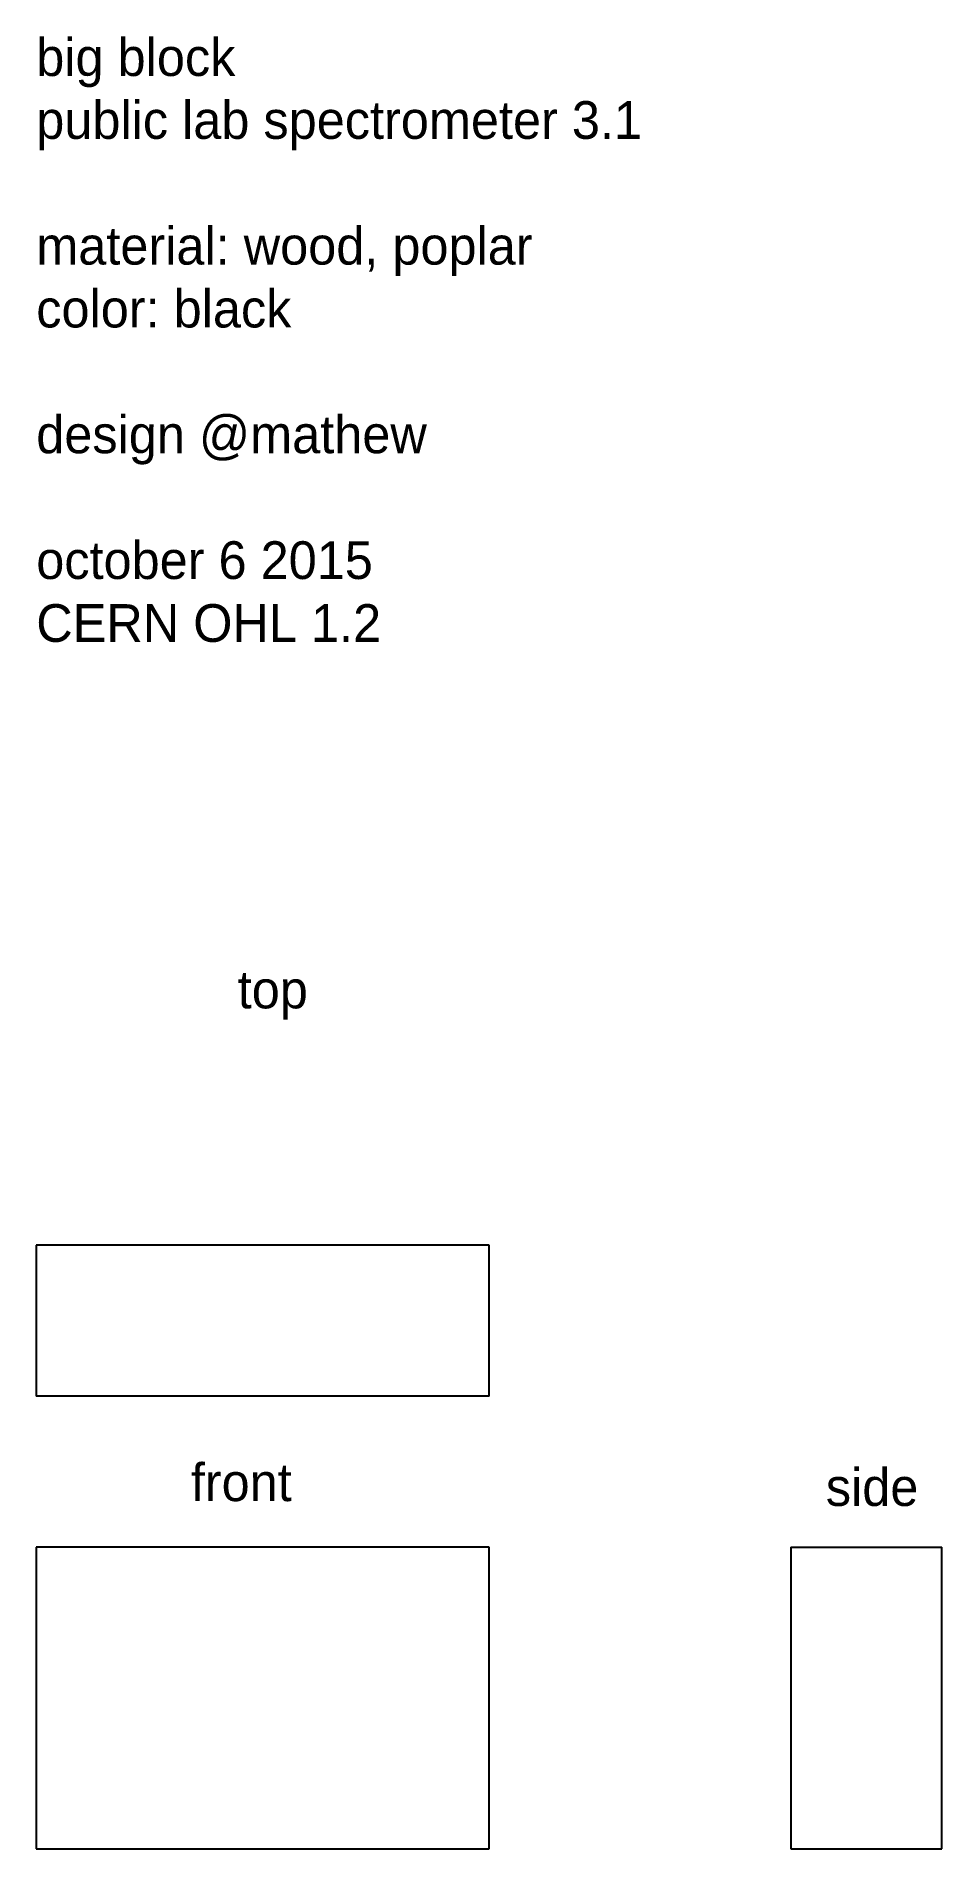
# Model space of a CAD drawing. Header units: millimetres. Extents: x 0 to 60, y 0 to 120.
import ezdxf

# ---------------------------------------------------------------- set-up
doc = ezdxf.new("R2010")
doc.units = ezdxf.units.MM
for name, color, linetype, lineweight, true_color in [('front', 7, 'Continuous', 25, 0x000000), ('labels', 252, 'Continuous', 25, 0xa0a0a4), ('side', 7, 'Continuous', 25, 0x000000), ('top', 7, 'Continuous', 25, 0x000000)]:
    doc.layers.add(name, color=color, linetype=linetype, lineweight=lineweight, true_color=true_color)
doc.styles.add('textstyle0', font='')
doc.styles.add('textstyle1', font='')
doc.styles.add('textstyle2', font='')
doc.styles.add('textstyle3', font='')
doc.styles.get('textstyle0').set_extended_font_data('Junction')
doc.styles.get('textstyle1').set_extended_font_data('Junction')
doc.styles.get('textstyle2').set_extended_font_data('Junction')
doc.styles.get('textstyle3').set_extended_font_data('Junction')

msp = doc.modelspace()

# ---------------------------------------------------------------- linework, layer by layer
at = {"layer": 'front'}
for p, q in [((30, 20), (0, 20)), ((0, 20), (0, 0)), ((30, 0), (30, 20)), ((0, 0), (30, 0))]:
    msp.add_line(p, q, dxfattribs=at)
at = {"layer": 'side'}
for p, q in [((50, 20), (50, 20)), ((50, 20), (50, 0)), ((50, 20), (60, 20)), ((60, 0), (60, 20)), ((50, 0), (50, 0)), ((50, 0), (60, 0))]:
    msp.add_line(p, q, dxfattribs=at)
at = {"layer": 'top'}
for p, q in [((0, 40), (0, 30)), ((30, 40), (0, 40)), ((30, 30), (30, 40)), ((30, 30), (0, 30))]:
    msp.add_line(p, q, dxfattribs=at)

# ---------------------------------------------------------------- texts
at = {"layer": 'labels', "char_height": 2.5, "attachment_point": 1}
for s, insert, style in [('big block\\Ppublic lab spectrometer 3.1\\P\\Pmaterial: wood, poplar\\Pcolor: black\\P\\Pdesign @mathew\\P\\Poctober 6 2015\\PCERN OHL 1.2', (0, 120), 'textstyle0'), ('top', (13.35, 58.2), 'textstyle1'), ('front', (10.24, 25.54), 'textstyle2'), ('side\\P', (52.32, 25.22), 'textstyle3')]:
    msp.add_mtext(s, dxfattribs=dict(at, insert=insert, style=style))

doc.saveas('drawing.dxf')
